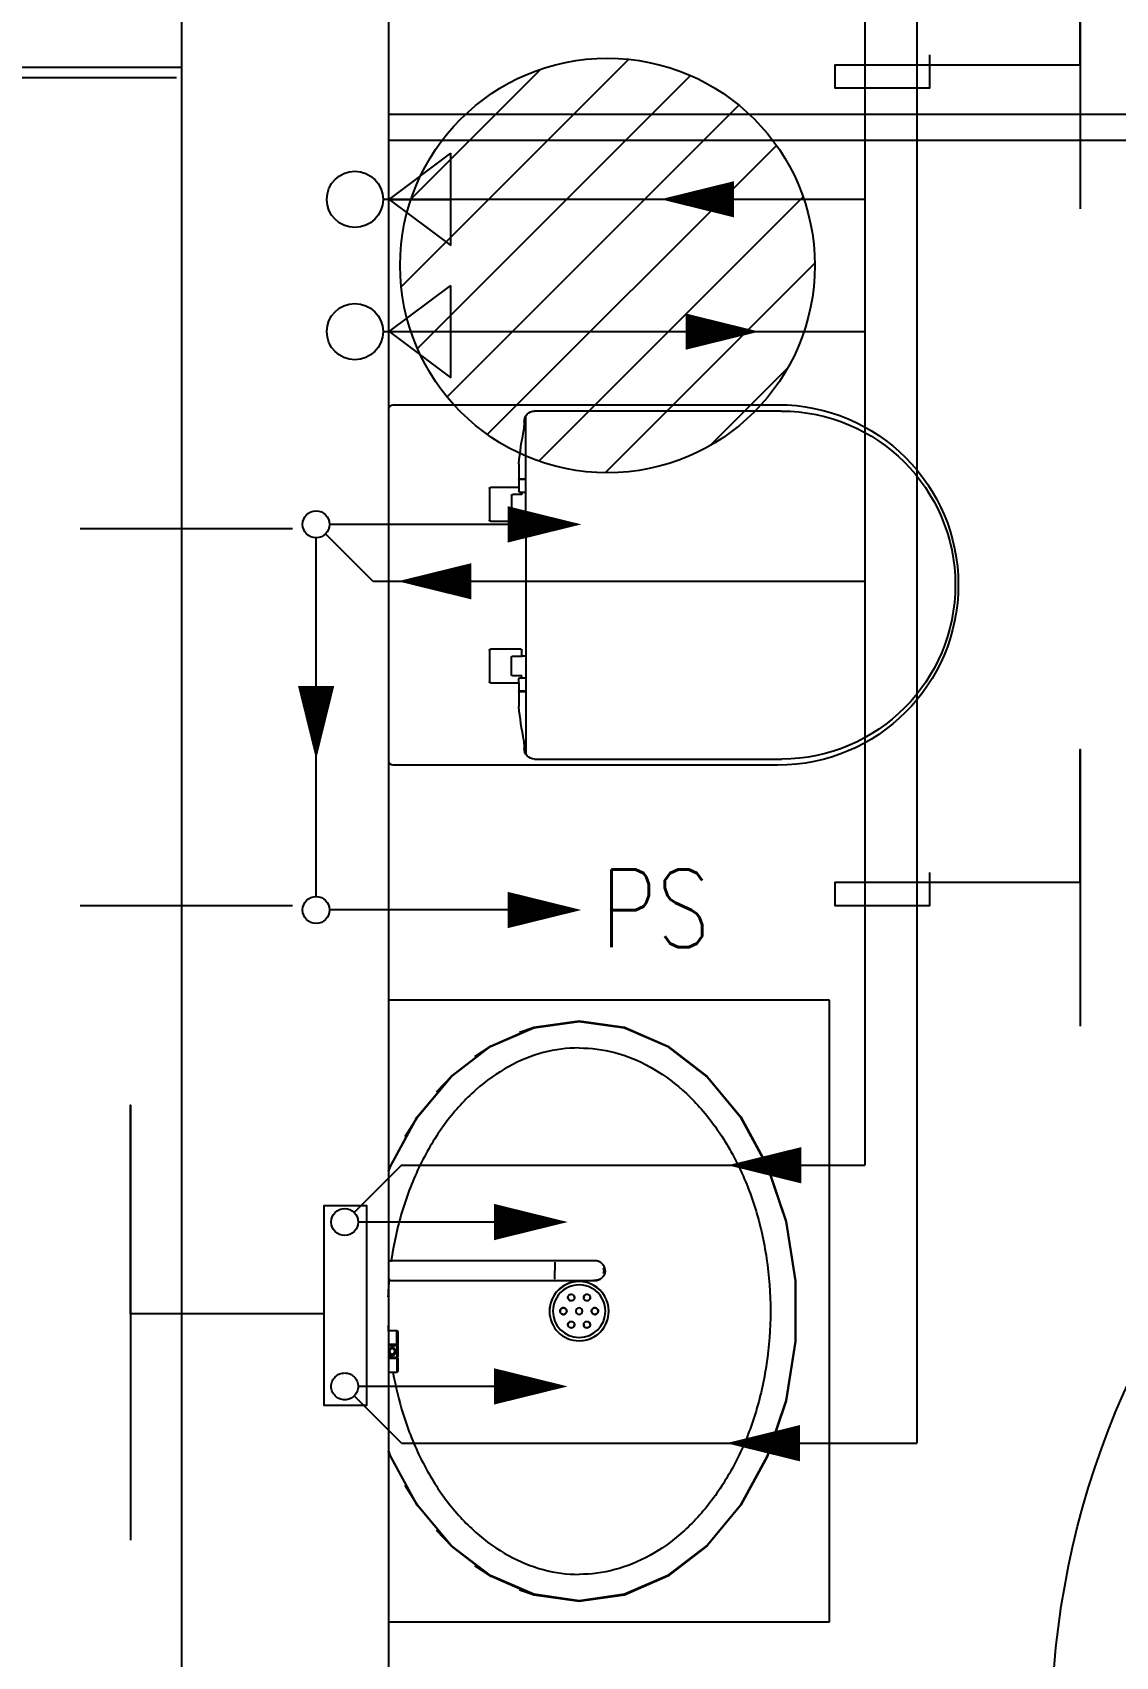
# Model space of a CAD drawing. Header units: metres. Extents: x -658 to -58, y -713 to -118.
# Drawn here: x -208.349 to -207.305, y -194.38 to -192.812 of the extents above; entities that cross this region are included whole.
import ezdxf
from ezdxf.enums import TextEntityAlignment as Align

# ---------------------------------------------------------------- set-up
doc = ezdxf.new("R2010")
doc.units = ezdxf.units.M
doc.header["$LTSCALE"] = 100
doc.linetypes.add('CENTERX2', pattern=[4, 2.5, -0.5, 0.5, -0.5])
doc.linetypes.add('DASHED', pattern=[0.75, 0.5, -0.25])
for name, color, linetype in [('ARR', 114, 'Continuous'), ('cw', 4, 'Continuous'), ('DUCT', 4, 'Continuous'), ('hw', 1, 'Continuous'), ('plan', 8, 'Continuous'), ('WATER ARR', 114, 'Continuous'), ('water heater', 1, 'Continuous'), ('WATER TEXT', 3, 'Continuous'), ('WATER-SUPPLY', 4, 'Continuous')]:
    doc.layers.add(name, color=color, linetype=linetype)
doc.styles.add('Arial', font='arial.ttf', dxfattribs={"height": 0.2})
doc.styles.add('TIMES', font='simplex.shx', dxfattribs={"width": 0.8, "height": 0.4})
doc.dimstyles.new('DIMENSION-IN', dxfattribs={"dimtxt": 0.2, "dimasz": 0.08, "dimexe": 0.05, "dimexo": 0.1, "dimgap": 0.05, "dimtad": 1, "dimzin": 4, "dimdsep": 46, "dimtxsty": 'Arial', "dimblk": 'DOTBLANK', "dimcen": 0.1, "dimclrd": 8, "dimclre": 8, "dimclrt": 92, "dimadec": 0, "dimazin": 0, "dimtfac": 1, "dimtmove": 1, "dimatfit": 3, "dimldrblk": 'DOTBLANK', "dimfxl": 0, "dimtolj": 1, "dimtzin": 0, "dimarcsym": 1})

# ---------------------------------------------------------------- blocks, each defined once
blk = doc.blocks.new('wash_basin_15442 - Type 1-533554-الدور الاول')
for p, q in [((0.125, -0.1), (0.125, -0.525)), ((0.366, -0.1), (0.366, -0.1075)), ((0.3794, -0.1075), (0.366, -0.1075)), ((0.3795, -0.1085), (0.3686, -0.1085)), ((0.3686, -0.1085), (0.3795, -0.1085)), ((0.3794, -0.1), (0.3794, -0.1075)), ((0.3794, -0.1075), (0.3797, -0.1075)), ((0.3797, -0.1075), (0.3794, -0.1075)), ((0.3797, -0.1075), (0.3797, -0.1)), ((0.3797, -0.1), (0.3797, -0.1075)), ((0.3802, -0.1), (0.3802, -0.1075)), ((0.3802, -0.1), (0.3802, -0.1075)), ((0.3802, -0.1075), (0.3802, -0.1)), ((0.3802, -0.1075), (0.3803, -0.1075)), ((0.3803, -0.1075), (0.3802, -0.1075)), ((0.3803, -0.1075), (0.3803, -0.1)), ((0.3917, -0.1075), (0.3803, -0.1075)), ((0.3916, -0.1085), (0.3804, -0.1085)), ((0.3804, -0.1085), (0.3916, -0.1085)), ((0.3889, -0.1075), (0.3831, -0.1075)), ((0.3917, -0.1), (0.3917, -0.1075)), ((0.3917, -0.1075), (0.3918, -0.1075)), ((0.3918, -0.1075), (0.3917, -0.1075)), ((0.3918, -0.1075), (0.3918, -0.1)), ((0.3918, -0.1), (0.3918, -0.1075)), ((0.3918, -0.1075), (0.3918, -0.1)), ((0.3923, -0.1), (0.3923, -0.1075)), ((0.3923, -0.1075), (0.3923, -0.1)), ((0.3926, -0.1075), (0.3923, -0.1075)), ((0.3923, -0.1075), (0.3926, -0.1075)), ((0.3925, -0.1085), (0.4034, -0.1085)), ((0.4034, -0.1085), (0.3925, -0.1085)), ((0.3926, -0.1075), (0.3926, -0.1)), ((0.3926, -0.1075), (0.406, -0.1075)), ((0.406, -0.1075), (0.406, -0.1)), ((0.4545, -0.1), (0.4545, -0.26)), ((0.4735, -0.26), (0.4735, -0.1)), ((0.725, -0.525), (0.725, -0.1)), ((0.2366, -0.1281), (0.2566, -0.1157)), ((0.5933, -0.1157), (0.6132, -0.1281)), ((0.1978, -0.1606), (0.2133, -0.1459)), ((0.6365, -0.1459), (0.652, -0.1606)), ((0.1689, -0.1985), (0.1792, -0.1828)), ((0.6707, -0.1828), (0.681, -0.1985)), ((0.151, -0.24), (0.1557, -0.2259)), ((0.6942, -0.2259), (0.6989, -0.24)), ((0.4558, -0.26), (0.464, -0.26)), ((0.4722, -0.26), (0.464, -0.26)), ((0.125, -0.525), (0.725, -0.525))]:
    blk.add_line(p, q)
at = {"flags": 128}
for points in [[(0.1449, -0.2835), (0.151, -0.2398), (0.1691, -0.1981), (0.1984, -0.16), (0.2376, -0.1274), (0.2849, -0.1016), (0.2895, -0.0997)], [(0.1455, -0.2835), (0.1517, -0.2398), (0.1697, -0.198), (0.1989, -0.16), (0.238, -0.1274), (0.2852, -0.1016), (0.2897, -0.0997)], [(0.1455, -0.2835), (0.1517, -0.2398), (0.1697, -0.198), (0.1989, -0.16), (0.238, -0.1274), (0.2852, -0.1016), (0.29, -0.1)], [(0.367, -0.1085), (0.367, -0.1085), (0.3669, -0.1085), (0.3669, -0.1085), (0.3668, -0.1085), (0.3668, -0.1085), (0.3668, -0.1085), (0.3667, -0.1085), (0.3667, -0.1084), (0.3666, -0.1084), (0.3666, -0.1084), (0.3666, -0.1084), (0.3665, -0.1084), (0.3665, -0.1084), (0.3665, -0.1083), (0.3664, -0.1083), (0.3664, -0.1083), (0.3664, -0.1083), (0.3663, -0.1083), (0.3663, -0.1082), (0.3663, -0.1082), (0.3663, -0.1082), (0.3662, -0.1081), (0.3662, -0.1081), (0.3662, -0.1081), (0.3662, -0.108), (0.3661, -0.108), (0.3661, -0.108), (0.3661, -0.1079), (0.3661, -0.1079), (0.3661, -0.1079), (0.3661, -0.1078), (0.366, -0.1078), (0.366, -0.1077), (0.366, -0.1077), (0.366, -0.1077), (0.366, -0.1076), (0.366, -0.1076), (0.366, -0.1076), (0.366, -0.1075), (0.366, -0.1075)], [(0.3795, -0.1085), (0.3788, -0.1085), (0.3781, -0.1085), (0.3774, -0.1085), (0.3767, -0.1085), (0.3761, -0.1085), (0.3754, -0.1085), (0.3748, -0.1085), (0.3742, -0.1085), (0.3736, -0.1085), (0.3731, -0.1085), (0.3725, -0.1085), (0.372, -0.1085), (0.3715, -0.1085), (0.371, -0.1085), (0.3706, -0.1085), (0.3701, -0.1085), (0.3697, -0.1085), (0.3693, -0.1085), (0.369, -0.1085), (0.3687, -0.1085), (0.3684, -0.1085), (0.3681, -0.1085), (0.3679, -0.1085), (0.3676, -0.1085), (0.3675, -0.1085), (0.3673, -0.1085), (0.3672, -0.1085), (0.3671, -0.1085), (0.367, -0.1085), (0.367, -0.1085), (0.367, -0.1085)], [(0.367, -0.1085), (0.367, -0.1085), (0.3671, -0.1085), (0.3671, -0.1085), (0.3672, -0.1085), (0.3674, -0.1085), (0.3675, -0.1085), (0.3677, -0.1085), (0.368, -0.1085), (0.3682, -0.1085), (0.3685, -0.1085), (0.3688, -0.1085), (0.3691, -0.1085), (0.3695, -0.1085), (0.3699, -0.1085), (0.3703, -0.1085), (0.3708, -0.1085), (0.3712, -0.1085), (0.3717, -0.1085), (0.3722, -0.1085), (0.3728, -0.1085), (0.3733, -0.1085), (0.3739, -0.1085), (0.3745, -0.1085), (0.3751, -0.1085), (0.3757, -0.1085), (0.3764, -0.1085), (0.377, -0.1085), (0.3777, -0.1085), (0.3784, -0.1085), (0.3791, -0.1085), (0.3795, -0.1085)], [(0.3826, -0.1085), (0.3818, -0.1085), (0.3811, -0.1085), (0.3804, -0.1085)], [(0.3804, -0.1085), (0.3811, -0.1085), (0.3819, -0.1085), (0.3826, -0.1085), (0.3834, -0.1085), (0.3841, -0.1085), (0.3849, -0.1085), (0.3856, -0.1085), (0.3864, -0.1085), (0.3872, -0.1085), (0.3879, -0.1085), (0.3887, -0.1085), (0.3894, -0.1085), (0.3902, -0.1085), (0.3909, -0.1085), (0.3916, -0.1085)], [(0.3846, -0.1), (0.3845, -0.1001), (0.3844, -0.1001), (0.3843, -0.1002), (0.3841, -0.1003), (0.384, -0.1004), (0.3839, -0.1004), (0.3838, -0.1005), (0.3837, -0.1006), (0.3836, -0.1007), (0.3835, -0.1008), (0.3834, -0.1009), (0.3833, -0.101), (0.3832, -0.1011), (0.3831, -0.1012), (0.3831, -0.1014), (0.383, -0.1015), (0.3829, -0.1016), (0.3828, -0.1017), (0.3828, -0.1019), (0.3827, -0.102), (0.3827, -0.1021), (0.3826, -0.1022), (0.3826, -0.1024), (0.3826, -0.1025), (0.3826, -0.1027), (0.3825, -0.1028), (0.3825, -0.1029), (0.3825, -0.1031), (0.3825, -0.1032), (0.3825, -0.1034), (0.3825, -0.1035), (0.3825, -0.1036), (0.3825, -0.1038), (0.3826, -0.1039), (0.3826, -0.104), (0.3826, -0.1042), (0.3827, -0.1043), (0.3827, -0.1044), (0.3828, -0.1046), (0.3828, -0.1047), (0.3829, -0.1048), (0.3829, -0.105), (0.383, -0.1051), (0.3831, -0.1052), (0.3832, -0.1053), (0.3833, -0.1054), (0.3833, -0.1055), (0.3834, -0.1056), (0.3835, -0.1057), (0.3836, -0.1058), (0.3837, -0.1059), (0.3838, -0.106), (0.384, -0.1061), (0.3841, -0.1062), (0.3842, -0.1062), (0.3843, -0.1063), (0.3844, -0.1064), (0.3846, -0.1064), (0.3847, -0.1065), (0.3848, -0.1065), (0.385, -0.1066), (0.3851, -0.1066), (0.3852, -0.1067), (0.3854, -0.1067), (0.3855, -0.1067), (0.3856, -0.1067), (0.3858, -0.1067), (0.3859, -0.1067), (0.386, -0.1067)], [(0.386, -0.1067), (0.3861, -0.1067), (0.3863, -0.1067), (0.3864, -0.1067), (0.3866, -0.1067), (0.3867, -0.1067), (0.3868, -0.1066), (0.387, -0.1066), (0.3871, -0.1066), (0.3872, -0.1065), (0.3874, -0.1065), (0.3875, -0.1064), (0.3876, -0.1064), (0.3877, -0.1063), (0.3879, -0.1062), (0.388, -0.1061), (0.3881, -0.1061), (0.3882, -0.106), (0.3883, -0.1059), (0.3884, -0.1058), (0.3885, -0.1057), (0.3886, -0.1056), (0.3887, -0.1055), (0.3888, -0.1054), (0.3889, -0.1053), (0.3889, -0.1051), (0.389, -0.105), (0.3891, -0.1049), (0.3892, -0.1048), (0.3892, -0.1046), (0.3893, -0.1045), (0.3893, -0.1044), (0.3894, -0.1043), (0.3894, -0.1041), (0.3894, -0.104), (0.3894, -0.1038), (0.3895, -0.1037), (0.3895, -0.1036), (0.3895, -0.1034), (0.3895, -0.1033), (0.3895, -0.1031), (0.3895, -0.103), (0.3895, -0.1029), (0.3895, -0.1027), (0.3894, -0.1026), (0.3894, -0.1025), (0.3894, -0.1023), (0.3893, -0.1022), (0.3893, -0.1021), (0.3892, -0.1019), (0.3892, -0.1018), (0.3891, -0.1017), (0.3891, -0.1015), (0.389, -0.1014), (0.3889, -0.1013), (0.3888, -0.1012), (0.3887, -0.1011), (0.3887, -0.101), (0.3886, -0.1009), (0.3885, -0.1008), (0.3884, -0.1007), (0.3883, -0.1006), (0.3882, -0.1005), (0.388, -0.1004), (0.3879, -0.1003), (0.3878, -0.1003), (0.3877, -0.1002), (0.3876, -0.1001), (0.3874, -0.1001), (0.3873, -0.1)], [(0.3916, -0.1085), (0.3909, -0.1085), (0.3901, -0.1085), (0.3894, -0.1085)], [(0.3925, -0.1085), (0.3932, -0.1085), (0.3939, -0.1085), (0.3946, -0.1085), (0.3953, -0.1085), (0.3959, -0.1085), (0.3966, -0.1085), (0.3972, -0.1085), (0.3978, -0.1085), (0.3984, -0.1085), (0.3989, -0.1085), (0.3995, -0.1085), (0.4, -0.1085), (0.4005, -0.1085), (0.401, -0.1085), (0.4014, -0.1085), (0.4019, -0.1085), (0.4023, -0.1085), (0.4027, -0.1085), (0.403, -0.1085), (0.4033, -0.1085), (0.4036, -0.1085), (0.4039, -0.1085), (0.4041, -0.1085), (0.4044, -0.1085), (0.4045, -0.1085), (0.4047, -0.1085), (0.4048, -0.1085), (0.4049, -0.1085), (0.405, -0.1085), (0.405, -0.1085), (0.405, -0.1085)], [(0.405, -0.1085), (0.405, -0.1085), (0.4049, -0.1085), (0.4049, -0.1085), (0.4048, -0.1085), (0.4046, -0.1085), (0.4045, -0.1085), (0.4043, -0.1085), (0.404, -0.1085), (0.4038, -0.1085), (0.4035, -0.1085), (0.4032, -0.1085), (0.4029, -0.1085), (0.4025, -0.1085), (0.4021, -0.1085), (0.4017, -0.1085), (0.4012, -0.1085), (0.4008, -0.1085), (0.4003, -0.1085), (0.3998, -0.1085), (0.3992, -0.1085), (0.3987, -0.1085), (0.3981, -0.1085), (0.3975, -0.1085), (0.3969, -0.1085), (0.3963, -0.1085), (0.3956, -0.1085), (0.395, -0.1085), (0.3943, -0.1085), (0.3936, -0.1085), (0.3929, -0.1085), (0.3925, -0.1085)], [(0.406, -0.1075), (0.406, -0.1075), (0.406, -0.1076), (0.406, -0.1076), (0.406, -0.1077), (0.406, -0.1077), (0.406, -0.1077), (0.406, -0.1078), (0.4059, -0.1078), (0.4059, -0.1079), (0.4059, -0.1079), (0.4059, -0.1079), (0.4059, -0.108), (0.4059, -0.108), (0.4058, -0.108), (0.4058, -0.1081), (0.4058, -0.1081), (0.4058, -0.1081), (0.4058, -0.1082), (0.4057, -0.1082), (0.4057, -0.1082), (0.4057, -0.1082), (0.4056, -0.1083), (0.4056, -0.1083), (0.4056, -0.1083), (0.4055, -0.1083), (0.4055, -0.1084), (0.4055, -0.1084), (0.4054, -0.1084), (0.4054, -0.1084), (0.4054, -0.1084), (0.4053, -0.1084), (0.4053, -0.1085), (0.4052, -0.1085), (0.4052, -0.1085), (0.4052, -0.1085), (0.4051, -0.1085), (0.4051, -0.1085), (0.4051, -0.1085), (0.405, -0.1085), (0.405, -0.1085)], [(0.5599, -0.1), (0.5646, -0.1016), (0.6119, -0.1274), (0.651, -0.16), (0.6802, -0.198), (0.6982, -0.2398), (0.7043, -0.2835)], [(0.5602, -0.0997), (0.5646, -0.1016), (0.6119, -0.1274), (0.651, -0.16), (0.6802, -0.198), (0.6982, -0.2398), (0.7043, -0.2835)], [(0.5603, -0.0997), (0.5649, -0.1016), (0.6123, -0.1274), (0.6514, -0.16), (0.6807, -0.1981), (0.6988, -0.2398), (0.7049, -0.2835)], [(0.4545, -0.26), (0.4545, -0.2616), (0.4545, -0.2631), (0.4545, -0.2647), (0.4545, -0.2662), (0.4545, -0.2677), (0.4545, -0.2693), (0.4545, -0.2708), (0.4545, -0.2723), (0.4545, -0.2737), (0.4545, -0.2752), (0.4545, -0.2766), (0.4545, -0.278), (0.4545, -0.2794), (0.4545, -0.2807), (0.4545, -0.282), (0.4545, -0.2833), (0.4545, -0.2845), (0.4545, -0.2857), (0.4545, -0.2869), (0.4545, -0.288), (0.4545, -0.289), (0.4545, -0.2901), (0.4545, -0.291), (0.4545, -0.2919), (0.4545, -0.2928), (0.4545, -0.2936), (0.4545, -0.2944), (0.4545, -0.2951), (0.4545, -0.2958), (0.4545, -0.2963), (0.4545, -0.2969), (0.4545, -0.2974), (0.4545, -0.2978), (0.4545, -0.2981), (0.4545, -0.2984), (0.4545, -0.2987), (0.4545, -0.2988), (0.4545, -0.2989), (0.4545, -0.299)], [(0.4735, -0.299), (0.4735, -0.2989), (0.4735, -0.2988), (0.4735, -0.2987), (0.4735, -0.2984), (0.4735, -0.2981), (0.4735, -0.2978), (0.4735, -0.2974), (0.4735, -0.2969), (0.4735, -0.2964), (0.4735, -0.2958), (0.4735, -0.2951), (0.4735, -0.2944), (0.4735, -0.2936), (0.4735, -0.2928), (0.4735, -0.292), (0.4735, -0.291), (0.4735, -0.2901), (0.4735, -0.289), (0.4735, -0.288), (0.4735, -0.2869), (0.4735, -0.2857), (0.4735, -0.2845), (0.4735, -0.2833), (0.4735, -0.282), (0.4735, -0.2807), (0.4735, -0.2794), (0.4735, -0.278), (0.4735, -0.2766), (0.4735, -0.2752), (0.4735, -0.2737), (0.4735, -0.2723), (0.4735, -0.2708), (0.4735, -0.2693), (0.4735, -0.2678), (0.4735, -0.2662), (0.4735, -0.2647), (0.4735, -0.2631), (0.4735, -0.2616), (0.4735, -0.26), (0.4735, -0.26)], [(0.7049, -0.2835), (0.6988, -0.3271), (0.6807, -0.3689), (0.6514, -0.4069), (0.6123, -0.4395), (0.5649, -0.4653), (0.5114, -0.4832), (0.4542, -0.4923), (0.3957, -0.4923), (0.3384, -0.4832), (0.2849, -0.4653), (0.2376, -0.4395), (0.1984, -0.4069), (0.1691, -0.3689), (0.151, -0.3271), (0.1449, -0.2835)], [(0.7043, -0.2835), (0.6982, -0.3271), (0.6802, -0.3689), (0.651, -0.4069), (0.6119, -0.4395), (0.5646, -0.4653), (0.5113, -0.4832), (0.4542, -0.4923), (0.3957, -0.4923), (0.3386, -0.4832), (0.2852, -0.4653), (0.238, -0.4395), (0.1989, -0.4069), (0.1697, -0.3689), (0.1517, -0.3271), (0.1455, -0.2835)], [(0.1455, -0.2835), (0.1517, -0.3271), (0.1697, -0.3689), (0.1989, -0.4069), (0.238, -0.4395), (0.2852, -0.4653), (0.3386, -0.4832), (0.3957, -0.4923), (0.4542, -0.4923), (0.5113, -0.4832), (0.5646, -0.4653), (0.6119, -0.4395), (0.651, -0.4069), (0.6802, -0.3689), (0.6982, -0.3271), (0.7043, -0.2835)]]:
    blk.add_lwpolyline(points, dxfattribs=at)
for centre, radius, start, end in [((0.3795, -0.1083), 0.0002, 270, 0), ((0.3795, -0.1083), 0.0002, 270, 360), ((0.3804, -0.1083), 0.0002, 180, 270), ((0.3804, -0.1083), 0.0002, 180, 270), ((0.386, -0.1032), 0.0035, 100.9743, 180), ((0.386, -0.1032), 0.0035, 180, 270), ((0.386, -0.1032), 0.0025, 90, 180), ((0.386, -0.1032), 0.0025, 180, 270), ((0.386, -0.1032), 0.0025, 270, 90), ((0.386, -0.1032), 0.0035, 270, 360), ((0.386, -0.1032), 0.0035, 0, 79.0257), ((0.3916, -0.1083), 0.0002, 270, 0), ((0.3916, -0.1083), 0.0002, 270, 0), ((0.3925, -0.1083), 0.0002, 180, 270), ((0.3925, -0.1083), 0.0002, 180, 270), ((0.4249, -0.2835), 0.0286, 90, 270), ((0.4249, -0.2835), 0.0286, 0, 180), ((0.4249, -0.2835), 0.0254, 90, 270), ((0.4249, -0.2835), 0.0286, 270, 90), ((0.4249, -0.2835), 0.0254, 270, 90), ((0.4249, -0.2835), 0.00317, 90, 180), ((0.4249, -0.2835), 0.00318, 90, 105), ((0.4249, -0.2835), 0.00318, 75, 90), ((0.4249, -0.2835), 0.00318, 0, 90), ((0.4249, -0.2835), 0.0286, 180, 0), ((0.4249, -0.2835), 0.00317, 180, 270), ((0.4249, -0.2835), 0.00318, 255, 270), ((0.4249, -0.2835), 0.00317, 270, 0), ((0.4249, -0.2835), 0.00317, 270, 285), ((0.464, -0.299), 0.0095, 170, 210), ((0.464, -0.299), 0.0095, 330, 10), ((0.464, -0.299), 0.0095, 180, 193.6243), ((0.464, -0.299), 0.0095, 250, 270), ((0.464, -0.299), 0.0085, 253.3917, 270), ((0.464, -0.299), 0.0095, 258.4463, 270), ((0.464, -0.299), 0.009, 261.6271, 270), ((0.464, -0.299), 0.0085, 270, 286.6195), ((0.464, -0.299), 0.0095, 270, 290), ((0.464, -0.299), 0.009, 270, 278.39), ((0.464, -0.299), 0.0095, 270, 281.5609), ((0.464, -0.299), 0.0095, 346.3821, 360)]:
    blk.add_arc(centre, radius, start, end)
for points, knots in [([(0.366, -0.1039), (0.3521, -0.1064), (0.3224, -0.1135), (0.2801, -0.1306), (0.2414, -0.1545), (0.2102, -0.1831), (0.1876, -0.215), (0.174, -0.2488), (0.1709, -0.2719), (0.1709, -0.2835)], [4.941188, 4.941188, 4.941188, 4.941188, 5.105088, 5.301438, 5.497787, 5.694137, 5.890486, 6.086836, 6.283185, 6.283185, 6.283185, 6.283185]), ([(0.3794, -0.1075), (0.3794, -0.1076), (0.3794, -0.1078), (0.3794, -0.1082), (0.3795, -0.1084), (0.3795, -0.1085), (0.3795, -0.1085)], [0, 0, 0, 0, 0.2, 0.4, 0.7, 1, 1, 1, 1]), ([(0.3804, -0.1083), (0.3804, -0.1083), (0.3804, -0.1085), (0.3804, -0.1085), (0.3804, -0.1085)], [0.6, 0.6, 0.6, 0.6, 0.7, 1, 1, 1, 1]), ([(0.3854, -0.0998), (0.3852, -0.0998), (0.3848, -0.0999), (0.3843, -0.1002), (0.384, -0.1004), (0.3837, -0.1006), (0.3835, -0.1008), (0.3833, -0.101), (0.3831, -0.1012), (0.3829, -0.1016), (0.3826, -0.1022), (0.3825, -0.1028), (0.3825, -0.1032)], [0.5555556, 0.5555556, 0.5555556, 0.5555556, 0.6111111, 0.6666667, 0.6944444, 0.7222222, 0.75, 0.7777778, 0.8055556, 0.8333333, 0.8888889, 1, 1, 1, 1]), ([(0.3825, -0.1032), (0.3825, -0.1037), (0.3826, -0.1043), (0.3829, -0.1049), (0.3831, -0.1053), (0.3833, -0.1055), (0.3835, -0.1057), (0.3837, -0.1059), (0.384, -0.1061), (0.3842, -0.1063), (0.3845, -0.1064), (0.3849, -0.1066), (0.3856, -0.1068), (0.3864, -0.1068), (0.3872, -0.1066), (0.3877, -0.1063), (0.388, -0.1061), (0.3883, -0.1059), (0.3885, -0.1057), (0.3887, -0.1055), (0.3889, -0.1053), (0.3891, -0.1049), (0.3894, -0.1043), (0.3895, -0.1037), (0.3895, -0.1032)], [0, 0, 0, 0, 0.111111, 0.166667, 0.194444, 0.222222, 0.25, 0.277778, 0.305556, 0.333333, 0.361111, 0.388889, 0.444444, 0.555556, 0.611111, 0.666667, 0.694444, 0.722222, 0.75, 0.777778, 0.805556, 0.833333, 0.888889, 1, 1, 1, 1]), ([(0.3895, -0.1032), (0.3895, -0.1028), (0.3894, -0.1022), (0.3891, -0.1016), (0.3889, -0.1012), (0.3887, -0.101), (0.3885, -0.1008), (0.3883, -0.1006), (0.388, -0.1004), (0.3878, -0.1002), (0.3875, -0.1001), (0.3871, -0.0999), (0.3868, -0.0998), (0.3866, -0.0998)], [0, 0, 0, 0, 0.1111111, 0.1666667, 0.1944444, 0.2222222, 0.25, 0.2777778, 0.3055556, 0.3333333, 0.3611111, 0.3888889, 0.4444444, 0.4444444, 0.4444444, 0.4444444]), ([(0.3916, -0.1083), (0.3916, -0.1083), (0.3916, -0.1085), (0.3916, -0.1085), (0.3916, -0.1085)], [0.6, 0.6, 0.6, 0.6, 0.7, 1, 1, 1, 1]), ([(0.3926, -0.1075), (0.3926, -0.1076), (0.3926, -0.1078), (0.3926, -0.1082), (0.3925, -0.1084), (0.3925, -0.1085), (0.3925, -0.1085)], [0, 0, 0, 0, 0.2, 0.4, 0.7, 1, 1, 1, 1]), ([(0.6789, -0.2835), (0.6789, -0.2719), (0.6759, -0.2488), (0.6623, -0.215), (0.6397, -0.1831), (0.6085, -0.1545), (0.5698, -0.1306), (0.525, -0.1125), (0.4913, -0.1049), (0.4735, -0.1023), (0.4724, -0.1021)], [3.141593, 3.141593, 3.141593, 3.141593, 3.337942, 3.534292, 3.730641, 3.926991, 4.12334, 4.31969, 4.516039, 4.529088, 4.529088, 4.529088, 4.529088]), ([(0.4218, -0.2683), (0.4218, -0.2679), (0.4218, -0.2675), (0.422, -0.267), (0.4222, -0.2667), (0.4225, -0.2663), (0.4229, -0.2658), (0.4237, -0.2653), (0.4245, -0.2651), (0.4249, -0.2651)], [-1, -1, -1, -1, -0.785714, -0.732143, -0.678571, -0.571429, -0.428571, -0.285714, 0, 0, 0, 0]), ([(0.4249, -0.2651), (0.4246, -0.2651), (0.4241, -0.2652), (0.4237, -0.2654), (0.4235, -0.2654)], [-1, -1, -1, -1, -0.7857143, -0.7142857, -0.7142857, -0.7142857, -0.7142857]), ([(0.4249, -0.2651), (0.4253, -0.2651), (0.426, -0.2652), (0.4269, -0.2657), (0.4275, -0.2663), (0.4278, -0.2669), (0.4281, -0.2676), (0.4281, -0.268), (0.4281, -0.2683)], [-1, -1, -1, -1, -0.785714, -0.571429, -0.428571, -0.285714, -0.142857, 0, 0, 0, 0]), ([(0.4281, -0.2683), (0.4281, -0.2679), (0.4281, -0.2675), (0.4279, -0.267), (0.4277, -0.2667), (0.4276, -0.2665), (0.4275, -0.2663)], [-1, -1, -1, -1, -0.7857143, -0.7321429, -0.6785714, -0.5714286, -0.5714286, -0.5714286, -0.5714286]), ([(0.4102, -0.2786), (0.41, -0.2785), (0.4097, -0.2782), (0.4093, -0.2778), (0.4091, -0.2775), (0.4089, -0.2772), (0.4088, -0.2769), (0.4087, -0.2765), (0.4086, -0.2758), (0.4088, -0.2748), (0.4093, -0.2738), (0.4101, -0.2732), (0.4108, -0.2729), (0.4113, -0.2727), (0.4118, -0.2727), (0.4126, -0.2727), (0.4131, -0.2729), (0.4134, -0.2731)], [-1, -1, -1, -1, -0.916667, -0.875, -0.833333, -0.791667, -0.770833, -0.75, -0.666667, -0.555556, -0.444444, -0.333333, -0.277778, -0.222222, -0.166667, -0.111111, 0, 0, 0, 0]), ([(0.4134, -0.2731), (0.4137, -0.2733), (0.4141, -0.2736), (0.4145, -0.2742), (0.4147, -0.2745), (0.4148, -0.2747), (0.4149, -0.275), (0.4149, -0.2753), (0.415, -0.2755), (0.415, -0.2759), (0.415, -0.2764), (0.4148, -0.2771), (0.4144, -0.2778), (0.4139, -0.2783), (0.4136, -0.2785), (0.4133, -0.2787), (0.4129, -0.2788), (0.4126, -0.2789), (0.4123, -0.279), (0.412, -0.279), (0.4117, -0.279), (0.4111, -0.279), (0.4105, -0.2788), (0.4102, -0.2786)], [-1, -1, -1, -1, -0.888889, -0.833333, -0.805556, -0.777778, -0.75, -0.722222, -0.694444, -0.666667, -0.611111, -0.555556, -0.444444, -0.388889, -0.361111, -0.333333, -0.277778, -0.25, -0.222222, -0.194444, -0.166667, -0.111111, 0, 0, 0, 0]), ([(0.4102, -0.2786), (0.4105, -0.2788), (0.4111, -0.279), (0.4117, -0.279), (0.4121, -0.279), (0.4122, -0.279), (0.4123, -0.279)], [-1, -1, -1, -1, -0.8888889, -0.8333333, -0.8055556, -0.7777778, -0.7777778, -0.7777778, -0.7777778]), ([(0.4134, -0.2731), (0.4132, -0.273), (0.4128, -0.2728), (0.4123, -0.2727), (0.4118, -0.2727), (0.4115, -0.2727), (0.4113, -0.2727), (0.4113, -0.2727)], [-1, -1, -1, -1, -0.9166667, -0.875, -0.8333333, -0.7916667, -0.7777778, -0.7777778, -0.7777778, -0.7777778]), ([(0.4148, -0.2747), (0.4147, -0.2746), (0.4147, -0.2745), (0.4145, -0.2742), (0.4141, -0.2736), (0.4137, -0.2733), (0.4134, -0.2731)], [-0.217998, -0.217998, -0.217998, -0.217998, -0.1944444, -0.1666667, -0.1111111, 0, 0, 0, 0]), ([(0.4218, -0.2683), (0.4218, -0.2686), (0.4218, -0.2691), (0.422, -0.2696), (0.4222, -0.2699), (0.4225, -0.2703), (0.4229, -0.2708), (0.4235, -0.2711), (0.4242, -0.2714), (0.4247, -0.2715), (0.4249, -0.2715)], [-1, -1, -1, -1, -0.785714, -0.732143, -0.678571, -0.571429, -0.428571, -0.285714, -0.142857, 0, 0, 0, 0]), ([(0.4281, -0.2683), (0.4281, -0.2686), (0.4281, -0.2691), (0.4279, -0.2695), (0.4277, -0.2699), (0.4274, -0.2703), (0.427, -0.2708), (0.4264, -0.2711), (0.4257, -0.2714), (0.4252, -0.2715), (0.4249, -0.2715)], [-1, -1, -1, -1, -0.785714, -0.732143, -0.678571, -0.571429, -0.428571, -0.285714, -0.142857, 0, 0, 0, 0]), ([(0.4397, -0.2786), (0.4394, -0.2788), (0.4388, -0.279), (0.4382, -0.279), (0.4379, -0.279), (0.4376, -0.279), (0.4373, -0.2789), (0.437, -0.2789), (0.4368, -0.2788), (0.4364, -0.2786), (0.4361, -0.2783), (0.4355, -0.2778), (0.4351, -0.2771), (0.435, -0.2765), (0.4349, -0.2761), (0.4349, -0.2757), (0.4349, -0.2754), (0.435, -0.275), (0.4351, -0.2747), (0.4352, -0.2745), (0.4354, -0.2742), (0.4358, -0.2736), (0.4362, -0.2733), (0.4365, -0.2731)], [-1, -1, -1, -1, -0.888889, -0.833333, -0.805556, -0.777778, -0.75, -0.722222, -0.694444, -0.666667, -0.611111, -0.555556, -0.444444, -0.388889, -0.361111, -0.333333, -0.277778, -0.25, -0.222222, -0.194444, -0.166667, -0.111111, 0, 0, 0, 0]), ([(0.4365, -0.2731), (0.4362, -0.2733), (0.4358, -0.2736), (0.4354, -0.2742), (0.4352, -0.2745), (0.4352, -0.2747), (0.4351, -0.2747)], [-1, -1, -1, -1, -0.8888889, -0.8333333, -0.8055556, -0.7777778, -0.7777778, -0.7777778, -0.7777778]), ([(0.4386, -0.2727), (0.4384, -0.2727), (0.438, -0.2727), (0.4373, -0.2727), (0.4368, -0.2729), (0.4365, -0.2731)], [-0.2222222, -0.2222222, -0.2222222, -0.2222222, -0.1666667, -0.1111111, 0, 0, 0, 0]), ([(0.4365, -0.2731), (0.4367, -0.273), (0.4371, -0.2728), (0.4376, -0.2727), (0.438, -0.2727), (0.4384, -0.2727), (0.4387, -0.2727), (0.4391, -0.2728), (0.4397, -0.2731), (0.4406, -0.2738), (0.4411, -0.2748), (0.4413, -0.2757), (0.4412, -0.2765), (0.4411, -0.277), (0.4408, -0.2775), (0.4404, -0.2781), (0.44, -0.2784), (0.4397, -0.2786)], [-1, -1, -1, -1, -0.916667, -0.875, -0.833333, -0.791667, -0.770833, -0.75, -0.666667, -0.555556, -0.444444, -0.333333, -0.277778, -0.222222, -0.166667, -0.111111, 0, 0, 0, 0]), ([(0.4376, -0.279), (0.4377, -0.279), (0.4378, -0.279), (0.4382, -0.279), (0.4388, -0.279), (0.4394, -0.2788), (0.4397, -0.2786)], [-0.2222222, -0.2222222, -0.2222222, -0.2222222, -0.1944444, -0.1666667, -0.1111111, 0, 0, 0, 0]), ([(0.4397, -0.2786), (0.4399, -0.2785), (0.4402, -0.2783), (0.4404, -0.278), (0.4405, -0.2779)], [-1, -1, -1, -1, -0.9166667, -0.8888889, -0.8888889, -0.8888889, -0.8888889]), ([(0.4134, -0.2938), (0.4132, -0.2939), (0.4128, -0.2941), (0.4123, -0.2942), (0.4118, -0.2942), (0.4115, -0.2942), (0.4112, -0.2942), (0.4108, -0.2941), (0.4102, -0.2938), (0.4093, -0.2931), (0.4088, -0.2921), (0.4086, -0.2912), (0.4087, -0.2904), (0.4088, -0.2899), (0.4091, -0.2894), (0.4095, -0.2888), (0.4099, -0.2885), (0.4102, -0.2883)], [-1, -1, -1, -1, -0.916667, -0.875, -0.833333, -0.791667, -0.770833, -0.75, -0.666667, -0.555556, -0.444444, -0.333333, -0.277778, -0.222222, -0.166667, -0.111111, 0, 0, 0, 0]), ([(0.4102, -0.2883), (0.41, -0.2884), (0.4097, -0.2886), (0.4095, -0.2889), (0.4094, -0.289)], [-1, -1, -1, -1, -0.9166667, -0.8888889, -0.8888889, -0.8888889, -0.8888889]), ([(0.4123, -0.2879), (0.4122, -0.2879), (0.412, -0.2879), (0.4117, -0.2879), (0.4111, -0.2879), (0.4105, -0.2881), (0.4102, -0.2883)], [-0.2222222, -0.2222222, -0.2222222, -0.2222222, -0.1944444, -0.1666667, -0.1111111, 0, 0, 0, 0]), ([(0.4102, -0.2883), (0.4105, -0.2881), (0.4111, -0.2879), (0.4117, -0.2879), (0.412, -0.2879), (0.4123, -0.2879), (0.4126, -0.288), (0.4129, -0.288), (0.4131, -0.2881), (0.4135, -0.2883), (0.4138, -0.2886), (0.4144, -0.2891), (0.4148, -0.2898), (0.4149, -0.2904), (0.415, -0.2908), (0.415, -0.2912), (0.415, -0.2915), (0.4149, -0.2919), (0.4148, -0.2922), (0.4147, -0.2924), (0.4145, -0.2927), (0.4141, -0.2933), (0.4137, -0.2936), (0.4134, -0.2938)], [-1, -1, -1, -1, -0.888889, -0.833333, -0.805556, -0.777778, -0.75, -0.722222, -0.694444, -0.666667, -0.611111, -0.555556, -0.444444, -0.388889, -0.361111, -0.333333, -0.277778, -0.25, -0.222222, -0.194444, -0.166667, -0.111111, 0, 0, 0, 0]), ([(0.4113, -0.2942), (0.4115, -0.2942), (0.4118, -0.2942), (0.4126, -0.2942), (0.4131, -0.294), (0.4134, -0.2938)], [-0.2222222, -0.2222222, -0.2222222, -0.2222222, -0.1666667, -0.1111111, 0, 0, 0, 0]), ([(0.4134, -0.2938), (0.4137, -0.2936), (0.4141, -0.2933), (0.4145, -0.2927), (0.4147, -0.2924), (0.4147, -0.2923), (0.4148, -0.2922)], [-1, -1, -1, -1, -0.8888889, -0.8333333, -0.8055556, -0.782107, -0.782107, -0.782107, -0.782107]), ([(0.4218, -0.2986), (0.4218, -0.2983), (0.4218, -0.2978), (0.422, -0.2974), (0.4222, -0.297), (0.4225, -0.2966), (0.4229, -0.2961), (0.4235, -0.2958), (0.4242, -0.2955), (0.4247, -0.2954), (0.4249, -0.2954)], [-1, -1, -1, -1, -0.785714, -0.732143, -0.678571, -0.571429, -0.428571, -0.285714, -0.142857, 0, 0, 0, 0]), ([(0.4281, -0.2986), (0.4281, -0.2983), (0.4281, -0.2978), (0.4279, -0.2973), (0.4277, -0.297), (0.4274, -0.2966), (0.427, -0.2961), (0.4264, -0.2958), (0.4257, -0.2955), (0.4252, -0.2954), (0.4249, -0.2954)], [-1, -1, -1, -1, -0.785714, -0.732143, -0.678571, -0.571429, -0.428571, -0.285714, -0.142857, 0, 0, 0, 0]), ([(0.4365, -0.2938), (0.4362, -0.2936), (0.4358, -0.2933), (0.4354, -0.2927), (0.4352, -0.2924), (0.4351, -0.2922), (0.435, -0.2919), (0.435, -0.2916), (0.4349, -0.2914), (0.4349, -0.291), (0.4349, -0.2905), (0.4351, -0.2898), (0.4355, -0.2891), (0.436, -0.2886), (0.4363, -0.2884), (0.4366, -0.2882), (0.437, -0.2881), (0.4373, -0.288), (0.4376, -0.2879), (0.4378, -0.2879), (0.4382, -0.2879), (0.4388, -0.2879), (0.4394, -0.2881), (0.4397, -0.2883)], [-1, -1, -1, -1, -0.888889, -0.833333, -0.805556, -0.777778, -0.75, -0.722222, -0.694444, -0.666667, -0.611111, -0.555556, -0.444444, -0.388889, -0.361111, -0.333333, -0.277778, -0.25, -0.222222, -0.194444, -0.166667, -0.111111, 0, 0, 0, 0]), ([(0.4351, -0.2922), (0.4352, -0.2922), (0.4352, -0.2924), (0.4354, -0.2927), (0.4358, -0.2933), (0.4362, -0.2936), (0.4365, -0.2938)], [-0.2222222, -0.2222222, -0.2222222, -0.2222222, -0.1944444, -0.1666667, -0.1111111, 0, 0, 0, 0]), ([(0.4397, -0.2883), (0.4399, -0.2884), (0.4402, -0.2887), (0.4406, -0.2891), (0.4408, -0.2894), (0.441, -0.2897), (0.4411, -0.29), (0.4412, -0.2904), (0.4413, -0.2911), (0.4411, -0.2921), (0.4406, -0.2931), (0.4398, -0.2937), (0.4391, -0.294), (0.4386, -0.2942), (0.438, -0.2942), (0.4373, -0.2942), (0.4368, -0.294), (0.4365, -0.2938)], [-1, -1, -1, -1, -0.916667, -0.875, -0.833333, -0.791667, -0.770833, -0.75, -0.666667, -0.555556, -0.444444, -0.333333, -0.277778, -0.222222, -0.166667, -0.111111, 0, 0, 0, 0]), ([(0.4365, -0.2938), (0.4367, -0.2939), (0.4371, -0.2941), (0.4376, -0.2942), (0.438, -0.2942), (0.4384, -0.2942), (0.4386, -0.2942), (0.4386, -0.2942)], [-1, -1, -1, -1, -0.9166667, -0.875, -0.8333333, -0.7916667, -0.7777778, -0.7777778, -0.7777778, -0.7777778]), ([(0.4397, -0.2883), (0.4394, -0.2881), (0.4388, -0.2879), (0.4382, -0.2879), (0.4378, -0.2879), (0.4377, -0.2879), (0.4376, -0.2879)], [-1, -1, -1, -1, -0.8888889, -0.8333333, -0.8055556, -0.7777778, -0.7777778, -0.7777778, -0.7777778]), ([(0.4218, -0.2986), (0.4218, -0.299), (0.4218, -0.2994), (0.422, -0.2999), (0.4222, -0.3002), (0.4223, -0.3004), (0.4224, -0.3006)], [-1, -1, -1, -1, -0.7857143, -0.7321429, -0.6785714, -0.5714286, -0.5714286, -0.5714286, -0.5714286]), ([(0.4249, -0.3018), (0.4246, -0.3018), (0.4239, -0.3017), (0.423, -0.3012), (0.4224, -0.3006), (0.4221, -0.3), (0.4218, -0.2993), (0.4218, -0.2989), (0.4218, -0.2986)], [-1, -1, -1, -1, -0.785714, -0.571429, -0.428571, -0.285714, -0.142857, 0, 0, 0, 0]), ([(0.4281, -0.2986), (0.4281, -0.299), (0.4281, -0.2994), (0.4279, -0.2999), (0.4277, -0.3002), (0.4274, -0.3006), (0.427, -0.3011), (0.4262, -0.3016), (0.4254, -0.3018), (0.4249, -0.3018)], [-1, -1, -1, -1, -0.785714, -0.732143, -0.678571, -0.571429, -0.428571, -0.285714, 0, 0, 0, 0]), ([(0.4249, -0.3018), (0.4253, -0.3018), (0.4258, -0.3017), (0.4262, -0.3015), (0.4264, -0.3015)], [-1, -1, -1, -1, -0.7857143, -0.7142857, -0.7142857, -0.7142857, -0.7142857]), ([(0.464, -0.3085), (0.4629, -0.3085), (0.4608, -0.3081), (0.459, -0.3071), (0.4582, -0.3065)], [0, 0, 0, 0, 0.1111111, 0.2082665, 0.2082665, 0.2082665, 0.2082665])]:
    blk.add_open_spline(points, degree=3, knots=knots)
for points in [[(0.3795, -0.1085), (0.3795, -0.1085), (0.3795, -0.1085), (0.3795, -0.1083), (0.3794, -0.1081), (0.3794, -0.1078), (0.3794, -0.1076), (0.3794, -0.1075)], [(0.3797, -0.1083), (0.3797, -0.1083), (0.3797, -0.1083), (0.3797, -0.1081), (0.3797, -0.1078), (0.3797, -0.1076), (0.3797, -0.1075)], [(0.3797, -0.1075), (0.3797, -0.1076), (0.3797, -0.1078), (0.3797, -0.1081), (0.3797, -0.1083), (0.3797, -0.1083), (0.3797, -0.1083)], [(0.3802, -0.1083), (0.3802, -0.1083), (0.3802, -0.1083), (0.3802, -0.1081), (0.3802, -0.1078), (0.3802, -0.1076), (0.3802, -0.1075)], [(0.3802, -0.1075), (0.3802, -0.1076), (0.3802, -0.1078), (0.3802, -0.1081), (0.3802, -0.1083), (0.3802, -0.1083), (0.3802, -0.1083)], [(0.3803, -0.1075), (0.3803, -0.1076), (0.3803, -0.1077), (0.3803, -0.1078)], [(0.3803, -0.1078), (0.3803, -0.1077), (0.3803, -0.1076), (0.3803, -0.1075)], [(0.3804, -0.1085), (0.3804, -0.1085), (0.3804, -0.1085), (0.3804, -0.1084), (0.3804, -0.1083)], [(0.3843, -0.1013), (0.3834, -0.1014), (0.3824, -0.1015), (0.3815, -0.1016)], [(0.3892, -0.1007), (0.3885, -0.1008), (0.3878, -0.1009), (0.3871, -0.1009)], [(0.3916, -0.1085), (0.3916, -0.1085), (0.3916, -0.1085), (0.3916, -0.1084), (0.3916, -0.1083)], [(0.3917, -0.1078), (0.3917, -0.1077), (0.3917, -0.1076), (0.3917, -0.1075)], [(0.3917, -0.1075), (0.3917, -0.1076), (0.3917, -0.1077), (0.3917, -0.1078)], [(0.3918, -0.1075), (0.3918, -0.1076), (0.3918, -0.1078), (0.3918, -0.1081), (0.3918, -0.1083), (0.3918, -0.1083), (0.3918, -0.1083)], [(0.3918, -0.1083), (0.3918, -0.1083), (0.3918, -0.1083), (0.3918, -0.1081), (0.3918, -0.1078), (0.3918, -0.1076), (0.3918, -0.1075)], [(0.3923, -0.1075), (0.3923, -0.1076), (0.3923, -0.1078), (0.3923, -0.1081), (0.3923, -0.1083), (0.3923, -0.1083), (0.3923, -0.1083)], [(0.3923, -0.1083), (0.3923, -0.1083), (0.3923, -0.1083), (0.3923, -0.1081), (0.3923, -0.1078), (0.3923, -0.1076), (0.3923, -0.1075)], [(0.3925, -0.1085), (0.3925, -0.1085), (0.3925, -0.1085), (0.3925, -0.1083), (0.3926, -0.1081), (0.3926, -0.1078), (0.3926, -0.1076), (0.3926, -0.1075)], [(0.4112, -0.0991), (0.4094, -0.0992), (0.4075, -0.0993), (0.4057, -0.0994)], [(0.456, -0.1002), (0.4502, -0.0997), (0.4444, -0.0994), (0.4387, -0.0991)], [(0.4224, -0.2663), (0.4223, -0.2665), (0.4221, -0.2669), (0.4218, -0.2676), (0.4218, -0.268), (0.4218, -0.2683)], [(0.4264, -0.2654), (0.4259, -0.2652), (0.4254, -0.2651), (0.4249, -0.2651)], [(0.4094, -0.2779), (0.4096, -0.2782), (0.4099, -0.2784), (0.4102, -0.2786)], [(0.4249, -0.2715), (0.4247, -0.2715), (0.4242, -0.2714), (0.4235, -0.2711), (0.4229, -0.2708), (0.4224, -0.2702), (0.4221, -0.2696), (0.4218, -0.269), (0.4218, -0.2685), (0.4218, -0.2683)], [(0.4249, -0.2715), (0.4252, -0.2715), (0.4257, -0.2714), (0.4264, -0.2711), (0.427, -0.2708), (0.4275, -0.2702), (0.4278, -0.2696), (0.4281, -0.269), (0.4281, -0.2685), (0.4281, -0.2683)], [(0.6789, -0.2835), (0.6789, -0.295), (0.6759, -0.3181), (0.6623, -0.3519), (0.6397, -0.3838), (0.6085, -0.4124), (0.5698, -0.4363), (0.525, -0.4544), (0.4761, -0.4655), (0.4249, -0.4693), (0.3738, -0.4655), (0.3249, -0.4544), (0.2801, -0.4363), (0.2414, -0.4124), (0.2102, -0.3838), (0.1876, -0.3519), (0.174, -0.3181), (0.1709, -0.295), (0.1709, -0.2835)], [(0.4249, -0.2954), (0.4247, -0.2954), (0.4242, -0.2955), (0.4235, -0.2958), (0.4229, -0.2961), (0.4224, -0.2967), (0.4221, -0.2973), (0.4218, -0.2979), (0.4218, -0.2984), (0.4218, -0.2986)], [(0.4249, -0.2954), (0.4252, -0.2954), (0.4257, -0.2955), (0.4264, -0.2958), (0.427, -0.2961), (0.4275, -0.2967), (0.4278, -0.2973), (0.4281, -0.2979), (0.4281, -0.2984), (0.4281, -0.2986)], [(0.4405, -0.289), (0.4403, -0.2887), (0.44, -0.2885), (0.4397, -0.2883)], [(0.4579, -0.3063), (0.457, -0.3056), (0.4556, -0.3038), (0.4545, -0.3007), (0.4544, -0.2984), (0.4546, -0.2973)], [(0.464, -0.3085), (0.4654, -0.3085), (0.4681, -0.3079), (0.4715, -0.3053), (0.4735, -0.3015), (0.4736, -0.2987), (0.4734, -0.2973)], [(0.4235, -0.3015), (0.424, -0.3017), (0.4245, -0.3018), (0.4249, -0.3018)], [(0.4275, -0.3006), (0.4276, -0.3004), (0.4278, -0.3), (0.4281, -0.2993), (0.4281, -0.2989), (0.4281, -0.2986)]]:
    blk.add_open_spline(points, degree=3)
blk = doc.blocks.new('Deca_Bacia Sanitaria Convencional Lk_P_232_Suspensa - P_232_Branco Gelo GE17-2202971-الدور الاول')
for p, q in [((-86.0758, -83.7745), (-86.4471, -83.7745)), ((-86.4471, -84.1224), (-86.0758, -84.1224))]:
    blk.add_line(p, q)
for centre, radius, start, end in [((-86.4471, -83.9484), 0.1739, 90, 270), ((-86.0758, -83.7785), 0.004, 0, 90), ((-86.0758, -84.1184), 0.004, 270, 0)]:
    blk.add_arc(centre, radius, start, end)
blk = doc.blocks.new('Deca_Shared_Assento_P_232 - AP_60_ Branco Gelo GE17-2202861-الدور الاول')
for p, q in [((-86.4502, -83.7807), (-86.2123, -83.7807)), ((-86.2039, -83.8801), (-86.2039, -83.7852)), ((-86.2022, -83.791), (-86.2021, -83.7985)), ((-86.197, -83.8315), (-86.197, -83.8543)), ((-86.198, -83.8459), (-86.2039, -83.8459)), ((-86.198, -83.8465), (-86.2039, -83.8465)), ((-86.197, -83.8543), (-86.197, -83.858)), ((-86.197, -83.8543), (-86.1697, -83.8543)), ((-86.198, -83.859), (-86.2039, -83.859)), ((-86.2001, -83.859), (-86.2001, -83.8611)), ((-86.2001, -83.8611), (-86.1912, -83.8611)), ((-86.1902, -83.8621), (-86.1902, -83.8791)), ((-86.1687, -83.8553), (-86.1687, -83.8859)), ((-86.2001, -83.8801), (-86.2039, -83.8801)), ((-86.2039, -83.8801), (-86.2039, -83.9448)), ((-86.1911, -83.8801), (-86.2002, -83.8801)), ((-86.2001, -83.8859), (-86.2001, -83.8801)), ((-86.1697, -83.8869), (-86.1991, -83.8869)), ((-86.2039, -83.9448), (-86.2039, -84.0171)), ((-86.1991, -84.0103), (-86.1697, -84.0103)), ((-86.2039, -84.0171), (-86.2039, -84.112)), ((-86.2039, -84.0171), (-86.2001, -84.0171)), ((-86.1911, -84.0171), (-86.2002, -84.0171)), ((-86.2001, -84.0171), (-86.2001, -84.0113)), ((-86.1902, -84.0351), (-86.1902, -84.0181)), ((-86.1687, -84.0113), (-86.1687, -84.0419)), ((-86.198, -84.0382), (-86.2039, -84.0382)), ((-86.2001, -84.0361), (-86.1912, -84.0361)), ((-86.2001, -84.0382), (-86.2001, -84.0361)), ((-86.197, -84.0429), (-86.197, -84.0392)), ((-86.198, -84.0507), (-86.2039, -84.0507)), ((-86.198, -84.0513), (-86.2039, -84.0513)), ((-86.1697, -84.0429), (-86.197, -84.0429)), ((-86.197, -84.0429), (-86.197, -84.0657)), ((-86.2021, -84.0986), (-86.2022, -84.1062)), ((-86.2123, -84.1165), (-86.4508, -84.1165))]:
    blk.add_line(p, q)
for centre, radius, start, end in [((-86.4502, -83.9486), 0.1679, 90, 269.7947), ((-86.2123, -83.7907), 0.01, 358.2269, 90), ((-86.6124, -83.8787), 0.4181, 6.4913, 11.056), ((-86.198, -83.8449), 0.00102, 270, 350), ((-86.198, -83.8474), 0.000938, 0, 90), ((-86.1697, -83.8553), 0.001, 0, 90), ((-86.198, -83.858), 0.000993, 270, 0), ((-86.1912, -83.8621), 0.00101, 0, 90), ((-86.1912, -83.8791), 0.00102, 276.2154, 0), ((-86.1991, -83.8859), 0.001, 180, 270), ((-86.1697, -83.8859), 0.001, 270, 0), ((-86.1991, -84.0113), 0.001, 90, 180), ((-86.1697, -84.0113), 0.001, 0, 90), ((-86.1912, -84.0181), 0.00102, 0, 83.7846), ((-86.198, -84.0392), 0.000993, 0, 90), ((-86.1912, -84.0351), 0.00101, 270, 0), ((-86.1697, -84.0419), 0.001, 270, 0), ((-86.198, -84.0498), 0.000938, 270, 0), ((-86.198, -84.0523), 0.00102, 10, 90), ((-86.6124, -84.0185), 0.4181, 348.944, 353.5087), ((-86.2123, -84.1065), 0.01, 270, 1.7731)]:
    blk.add_arc(centre, radius, start, end)
blk = doc.blocks.new('Contemporary_Office_Desk_16786 - Contemporary_Office_Desk_16786-V33-الدور الاول')
for p, q in [((0.23, 0.9318), (-0.23, 0.9318)), ((-0.23, 0.8921), (-0.23, 0.9318)), ((0.23, 0.9318), (0.23, 0.8921)), ((-0.23, 0.8322), (-0.23, 0.8921)), ((0.23, 0.8921), (0.23, 0.8322)), ((-0.23, 0.7518), (-0.23, 0.8322)), ((0.23, 0.8322), (0.23, 0.7518)), ((-0.23, 0.6), (-0.23, 0.7518)), ((0.23, 0.7518), (0.23, 0.6)), ((-0.8, 0.6), (-0.8, 0)), ((-0.8, 0.6), (-0.7, 0.6)), ((-0.7, 0.6), (0.7, 0.6)), ((0.7, 0.6), (0.8, 0.6)), ((0.8, 0), (0.8, 0.6)), ((-0.79, 0.595), (-0.79, 0.005)), ((0.79, 0.005), (0.79, 0.595)), ((-0.7, 0), (-0.8, 0)), ((0.7, 0), (-0.7, 0)), ((0.8, 0), (0.7, 0))]:
    blk.add_line(p, q)
blk = doc.blocks.new('*U114')
for points in [[(79, 916), (79, 100), (39, 100), (39, 916)], [(0, -100), (14, -100), (14, 100), (0, 100)], [(900, -100), (886, -100), (886, 100), (900, 100)]]:
    blk.add_lwpolyline(points, close=True)
at = {"ltscale": 0.25}
for points in [[(900, 100), (0, 100)], [(0, -100), (900, -100)]]:
    blk.add_lwpolyline(points, dxfattribs=at)
at = {"flags": 128}
for points in [[(14, -100), (14, 100), (14, 100), (39, 100), (39, 60), (52, 60), (52, -100)], [(886, -100), (886, 100), (886, 100), (861, 100), (861, 60), (848, 60), (848, -100), (886, -100)]]:
    blk.add_lwpolyline(points, close=True, dxfattribs=at)
at = {"ltscale": 0.25}
blk.add_arc((38.2, 88.8), 822.9, 0.4032, 87.1892, dxfattribs=at)
blk = doc.blocks.new('A$Cb06f5615')
at = {"layer": 'plan'}
for p, q in [((-20.0035, 19.1095), (-20.0035, 16.6095)), ((-19.8035, 16.8095), (-19.8035, 19.1095)), ((-19.0035, 18.3642), (-19.8035, 18.3642)), ((-19.8035, 18.3392), (-19.0035, 18.3392))]:
    blk.add_line(p, q, dxfattribs=at)
at = {"layer": 'plan', "rotation": 89.99999999999997}
for name, p in [('Contemporary_Office_Desk_16786 - Contemporary_Office_Desk_16786-V33-الدور الاول', (-20.0035, 17.6095)), ('wash_basin_15442 - Type 1-533554-الدور الاول', (-19.9035, 16.7845))]:
    blk.add_blockref(name, p, dxfattribs=at)
at = {"layer": 'plan', "xscale": -1}
for name in ['Deca_Bacia Sanitaria Convencional Lk_P_232_Suspensa - P_232_Branco Gelo GE17-2202971-الدور الاول', 'Deca_Shared_Assento_P_232 - AP_60_ Branco Gelo GE17-2202861-الدور الاول']:
    blk.add_blockref(name, (-105.8753, 101.8586), dxfattribs=at)
at = {"layer": 'plan', "xscale": -0.001, "yscale": 0.001, "zscale": 0.001}
blk.add_blockref('*U114', (-18.3035, 16.7095), dxfattribs=at)
blk = doc.blocks.new('EWH (V)')
at = {"layer": 'water heater'}
h = blk.add_hatch(dxfattribs=at)
h.set_pattern_fill('ANSI31', color=8, scale=500, angle=270, style=0)
h.set_pattern_definition([(315, (44520.13, -33255.206), (-44.194174, -44.194174), [])])
edge = h.paths.add_edge_path()
edge.add_arc((0, 235), 235, 0, 360)
at = {"layer": 'water heater', "color": 2}
for p, q in [((-22.5, 57.5), (-127.5, 57.5)), ((-75, -12.5), (-127.5, 57.5)), ((-75, -12.5), (-75, 57.5)), ((-75, -12.5), (-22.5, 57.5)), ((127.5, 57.5), (22.5, 57.5)), ((75, -12.5), (22.5, 57.5)), ((75, -12.5), (75, 57.5)), ((75, -12.5), (127.5, 57.5))]:
    blk.add_line(p, q, dxfattribs=at)
at = {"layer": 'water heater', "color": 3, "linetype": 'Continuous'}
blk.add_circle((0, 235), 235, dxfattribs=at)
blk.add_circle((0, 235), 235, dxfattribs=at)
at = {"layer": 'water heater', "color": 3}
for centre in [(-75, -51.2), (75, -51.2)]:
    blk.add_circle(centre, 31.9, dxfattribs=at)
blk = doc.blocks.new('_DotBlank')
at = {"color": 0, "linetype": 'ByBlock', "lineweight": -2}
blk.add_line((-0.5, 0), (-1, 0), dxfattribs=at)
blk.add_circle((0, 0), 0.5, dxfattribs=at)

msp = doc.modelspace()

# ---------------------------------------------------------------- linework, layer by layer
at = {"layer": 'cw', "linetype": 'Continuous'}
for p, q in [((-207.5464, -192.073), (-207.5464, -193.9055)), ((-207.877, -193.2871), (-208.0627, -193.2871)), ((-207.877, -193.6592), (-208.0627, -193.6592)), ((-207.8902, -193.9603), (-208.0351, -193.9603))]:
    msp.add_line(p, q, dxfattribs=at)
at = {"layer": 'cw'}
msp.add_line((-208.0112, -192.9734), (-207.5464, -192.9734), dxfattribs=at)
at = {"layer": 'cw', "linetype": 'CENTERX2', "ltscale": 0.2}
msp.add_line((-208.0209, -193.342), (-207.5464, -193.342), dxfattribs=at)
at = {"layer": 'cw', "linetype": 'Continuous'}
for centre in [(-208.0757, -193.2871), (-208.0757, -193.6592), (-208.0481, -193.9603)]:
    msp.add_circle(centre, 0.013, dxfattribs=at)
at = {"layer": 'DUCT'}
msp.add_line((-208.0757, -193.6462), (-208.0757, -193.3001), dxfattribs=at)
at = {"layer": 'hw', "linetype": 'DASHED', "ltscale": 0.1}
for p, q in [((-207.4964, -192.6502), (-207.4964, -194.1737)), ((-208.0112, -193.1011), (-207.5464, -193.1011)), ((-207.9933, -194.1737), (-208.039, -194.1281)), ((-207.885, -194.1189), (-208.0351, -194.1189)), ((-207.9933, -194.1737), (-207.4964, -194.1737))]:
    msp.add_line(p, q, dxfattribs=at)
msp.add_circle((-208.0481, -194.1189), 0.013, dxfattribs=at)
at = {"layer": 'WATER ARR', "elevation": 0}
for points in [[(-207.4841, -192.8341), (-207.4841, -192.8663), (-207.575, -192.8663), (-207.575, -192.8437), (-207.3388, -192.8437), (-207.3388, -192.7153), (-207.3388, -192.9825)], [(-207.4841, -193.623), (-207.4841, -193.6551), (-207.575, -193.6551), (-207.575, -193.6325), (-207.3388, -193.6325), (-207.3388, -193.5042), (-207.3388, -193.7714)]]:
    msp.add_lwpolyline(points, dxfattribs=at)
at = {"layer": 'WATER ARR'}
for points in [[(-207.7435, -192.9734, 0, 0.035, 0), (-207.6725, -192.9734, 0.035, 0.035, 0)], [(-207.6482, -193.1011, 0, 0.035, 0), (-207.7192, -193.1011, 0.035, 0.035, 0)], [(-207.6788, -193.9055, 0, 0.035, 0), (-207.6078, -193.9055, 0.035, 0.035, 0)], [(-207.833, -193.9603, 0, 0.035, 0), (-207.904, -193.9603, 0.035, 0.035, 0)], [(-207.833, -194.1189, 0, 0.035, 0), (-207.904, -194.1189, 0.035, 0.035, 0)], [(-207.6801, -194.1737, 0, 0.035, 0), (-207.6091, -194.1737, 0.035, 0.035, 0)]]:
    msp.add_lwpolyline(points, format="xyseb", dxfattribs=at)
at = {"layer": 'WATER ARR', "elevation": 0}
for points in [[(-207.8198, -193.2871, 0, 0.035, 0), (-207.8908, -193.2871, 0.035, 0.035, 0)], [(-207.9969, -193.342, 0, 0.035, 0), (-207.9259, -193.342, 0.035, 0.035, 0)], [(-208.0757, -193.5141, 0, 0.035, 0), (-208.0757, -193.443, 0.035, 0.035, 0)], [(-207.8198, -193.6592, 0, 0.035, 0), (-207.8908, -193.6592, 0.035, 0.035, 0)]]:
    msp.add_lwpolyline(points, format="xyseb", dxfattribs=at)
at = {"layer": 'WATER ARR'}
msp.add_lwpolyline([(-208.0679, -194.0489), (-208.0679, -193.9444), (-208.027, -193.9444), (-208.027, -194.1373), (-208.0679, -194.1373), (-208.0679, -194.0489), (-208.2546, -194.0489), (-208.2546, -193.8476), (-208.2546, -194.2674)], dxfattribs=at)
at = {"layer": 'WATER-SUPPLY', "ltscale": 15}
for p, q in [((-208.0209, -193.342), (-208.0665, -193.2963)), ((-207.9933, -193.9055), (-208.039, -193.9511)), ((-207.9933, -193.9055), (-207.5464, -193.9055))]:
    msp.add_line(p, q, dxfattribs=at)

# ---------------------------------------------------------------- block references
at = {"layer": 'plan'}
msp.add_blockref('A$Cb06f5615', (-188.202, -211.2557), dxfattribs=at)
at = {"layer": 'water heater', "linetype": 'DASHED', "ltscale": 0.005, "xscale": 0.0008510638299413, "yscale": 0.0008510638299413, "zscale": 0.0008510638299413, "rotation": 270}
msp.add_blockref('EWH (V)', (-207.9947, -193.0373), dxfattribs=at)

# ---------------------------------------------------------------- texts
at = {"layer": 'WATER TEXT', "color": 3, "style": 'TIMES', "width": 0.8}
msp.add_text('PS', height=0.075, dxfattribs=at).set_placement((-207.7484, -193.6576, 0), align=Align.MIDDLE_CENTER)

# ---------------------------------------------------------------- leaders
at = {"layer": 'ARR'}
for points in [[(-208.0986, -193.2913, 648.2397), (-208.3034, -193.2913, 648.2397)], [(-208.0986, -193.6551, 648.2397), (-208.3034, -193.6551, 648.2397)]]:
    msp.add_leader(points, dimstyle='DIMENSION-IN', override={"dimasz": 125, "dimtad": 0, "dimclrd": 256}, dxfattribs=at)

doc.saveas('drawing.dxf')
